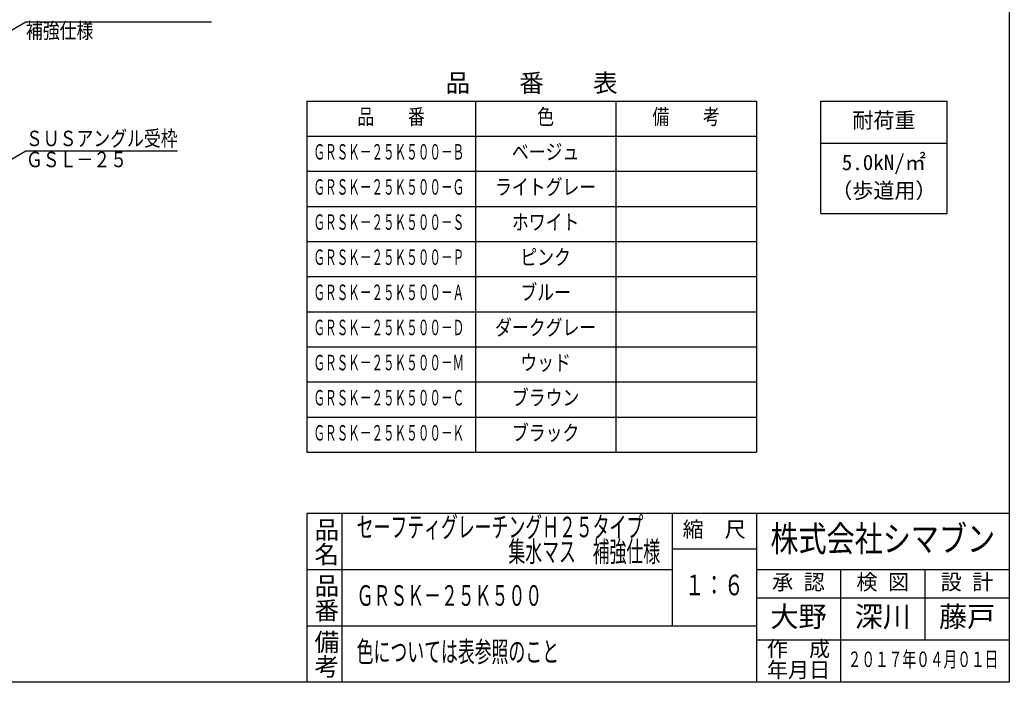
# Model space of a CAD drawing. Units: millimetres, scale not verified. Extents: x -819 to 819, y -558 to 522.
# Drawn here: x -26 to 819, y -558 to 8 of the extents above; entities that cross this region are included whole.
import ezdxf
from ezdxf.enums import TextEntityAlignment as Align

# ---------------------------------------------------------------- set-up
doc = ezdxf.new("R2010")
doc.units = ezdxf.units.MM
doc.header["$LTSCALE"] = 6
for name, color, linetype in [('0-5_寸法線', 7, 'Continuous'), ('0-7_枠細線', 5, 'Continuous'), ('0-8_枠中線', 5, 'Continuous'), ('0-9_枠極太', 5, 'Continuous')]:
    doc.layers.add(name, color=color, linetype=linetype)
doc.styles.add('@ＭＳ ゴシック', font='')
doc.styles.add('ＭＳ ゴシック', font='')
doc.styles.get('@ＭＳ ゴシック').set_extended_font_data('@MS Gothic')
doc.styles.get('ＭＳ ゴシック').set_extended_font_data('MS Gothic')

msp = doc.modelspace()

# ---------------------------------------------------------------- linework, layer by layer
at = {"layer": '0-5_寸法線'}
for points in [[(-100.044, -39.665), (-20.933, 6.009), (137.467, 6.009)], [(-62.333, -127.947), (-20.933, -104.045), (108.667, -104.045)]]:
    msp.add_lwpolyline(points, dxfattribs=at)
at = {"layer": '0-7_枠細線'}
for p, q in [((219, -61.52), (603, -61.52)), ((219, -61.52), (219, -361.52)), ((363, -61.52), (363, -361.52)), ((483, -61.52), (483, -361.52)), ((603, -61.52), (603, -361.52)), ((657.951, -157.52), (657.951, -61.52)), ((657.951, -61.52), (765.951, -61.52)), ((765.951, -157.52), (765.951, -61.52)), ((219, -91.52), (603, -91.52)), ((657.951, -97.52), (765.951, -97.52)), ((219, -121.52), (603, -121.52)), ((219, -151.52), (603, -151.52)), ((657.951, -157.52), (765.951, -157.52)), ((219, -181.52), (603, -181.52)), ((219, -211.52), (603, -211.52)), ((219, -241.52), (603, -241.52)), ((219, -271.52), (603, -271.52)), ((219, -301.52), (603, -301.52)), ((219, -331.52), (603, -331.52)), ((219, -361.52), (603, -361.52)), ((249, -414), (249, -558)), ((531, -414), (531, -510)), ((603, -414), (603, -558)), ((531, -444), (603, -444)), ((531, -462), (219, -462)), ((819, -462), (603, -462)), ((675, -462), (675, -558)), ((747, -462), (747, -522)), ((603, -486), (819, -486)), ((603, -510), (219, -510)), ((819, -522), (603, -522))]:
    msp.add_line(p, q, dxfattribs=at)
at = {"layer": '0-8_枠中線'}
msp.add_lwpolyline([(819, -414), (219, -414), (219, -558)], dxfattribs=at)
at = {"layer": '0-9_枠極太'}
msp.add_lwpolyline([(-819, -558), (-819, 522), (819, 522), (819, -558)], close=True, dxfattribs=at)

# ---------------------------------------------------------------- texts
at = {"layer": '0-5_寸法線', "style": 'ＭＳ ゴシック', "width": 0.8}
for s, p in [('補強仕様', (-20.933, -11.991)), ('ＳＵＳアングル受枠', (-20.933, -104.045)), ('ＧＳＬ－２５', (-20.933, -122.045))]:
    msp.add_text(s, height=13.2, dxfattribs=at).set_placement(p, align=Align.BOTTOM_LEFT)
at = {"layer": '0-7_枠細線', "style": 'ＭＳ ゴシック'}
for s, height, width, p in [('品\u3000\u3000番', 13.2, 0.8, (262.2, -85.52)), ('色', 13.2, 0.8, (415.8, -85.52)), ('備\u3000\u3000考', 13.2, 0.8, (514.2, -85.52)), ('ＧＲＳＫ－２５Ｋ５００－Ｂ', 13.2, 0.55, (224.7, -115.52)), ('ベージュ', 13.2, 0.8, (394.2, -115.52)), ('ライトグレー', 13.2, 0.8, (379.8, -145.52)), ('ＧＲＳＫ－２５Ｋ５００－Ｇ', 13.2, 0.55, (224.7, -145.52)), ('ＧＲＳＫ－２５Ｋ５００－Ｓ', 13.2, 0.55, (224.7, -175.52)), ('ホワイト', 13.2, 0.8, (394.2, -175.52)), ('ＧＲＳＫ－２５Ｋ５００－Ｐ', 13.2, 0.55, (224.7, -205.52)), ('ピンク', 13.2, 0.8, (401.4, -205.52)), ('ＧＲＳＫ－２５Ｋ５００－Ａ', 13.2, 0.55, (224.7, -235.52)), ('ブルー', 13.2, 0.8, (401.4, -235.52)), ('ＧＲＳＫ－２５Ｋ５００－Ｄ', 13.2, 0.55, (224.7, -265.52)), ('ダークグレー', 13.2, 0.8, (379.8, -265.52)), ('ＧＲＳＫ－２５Ｋ５００－Ｍ', 13.2, 0.55, (224.7, -295.52)), ('ウッド', 13.2, 0.8, (401.4, -295.52)), ('ＧＲＳＫ－２５Ｋ５００－Ｃ', 13.2, 0.55, (224.7, -325.52)), ('ブラウン', 13.2, 0.8, (394.2, -325.52)), ('ブラック', 13.2, 0.8, (394.2, -355.52)), ('ＧＲＳＫ－２５Ｋ５００－Ｋ', 13.2, 0.55, (224.7, -355.52)), ('セーフティグレーチングＨ２５タイプ', 17.6, 0.6, (261.6, -439.5)), ('株式会社シマブン', 21.99, 0.8, (615, -453)), ('集水マス\u3000補強仕様', 17.6, 0.6, (391.2, -460.5)), ('１：６', 17.6, 0.7, (541.8, -489)), ('ＧＲＳＫ－２５Ｋ５００', 17.6, 0.6, (261.6, -498)), ('色については表参照のこと', 17.6, 0.6, (261.6, -546)), ('２０１７年０４月０１日', 13.2, 0.65, (681, -549))]:
    msp.add_text(s, height=height, dxfattribs=dict(at, width=width)).set_placement(p, align=Align.BOTTOM_LEFT)
for s, height, p in [('耐荷重', 13.2, (684.951, -88.52)), ('5.0kN/㎡', 13.2, (675.951, -124.52)), ('（歩道用）', 13.2, (666.951, -148.52)), ('縮\u3000尺', 13.2, (540, -438)), ('承 認', 13.2, (616.5, -483)), ('検 図', 13.2, (688.5, -483)), ('設 計', 13.2, (760.5, -483)), ('大野', 17.6, (615, -516)), ('深川', 17.6, (687, -516)), ('藤戸', 17.6, (759, -516)), ('作\u3000成', 13.2, (612, -540)), ('年月日', 13.2, (612, -558))]:
    msp.add_text(s, height=height, dxfattribs=at).set_placement(p, align=Align.BOTTOM_LEFT)
at = {"layer": '0-7_枠細線', "style": '@ＭＳ ゴシック'}
for s, p in [('品名', (223.5, -417)), ('品番', (223.5, -465)), ('備考', (223.5, -513))]:
    msp.add_text(s, height=15.4, rotation=270, dxfattribs=at).set_placement(p, align=Align.BOTTOM_LEFT)
at = {"layer": '0-7_枠細線', "insert": (337.5, -55.52), "char_height": 15.4, "attachment_point": 7, "style": 'ＭＳ ゴシック'}
msp.add_mtext('\\T3;品番表', dxfattribs=at)

doc.saveas('drawing.dxf')
